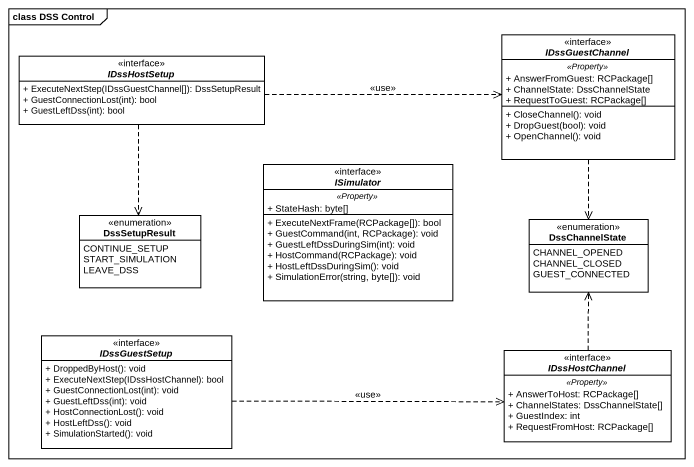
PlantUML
@startuml
mainframe class DSS Control
hide circle
hide empty members
skinparam classAttributeIconSize 0
interface IDssHostSetup <<interface>> {
  + ExecuteNextStep(IDssGuestChannel[]): DssSetupResult
  + GuestConnectionLost(int): bool
  + GuestLeftDss(int): bool
}
interface IDssGuestChannel <<interface>> {
  .. <<Property>> ..
  + AnswerFromGuest: RCPackage[]
  + ChannelState: DssChannelState
  + RequestToGuest: RCPackage[]
  --
  + CloseChannel(): void
  + DropGuest(bool): void
  + OpenChannel(): void
}
interface ISimulator <<interface>> {
  .. <<Property>> ..
  + StateHash: byte[]
  --
  + ExecuteNextFrame(RCPackage[]): bool
  + GuestCommand(int, RCPackage): void
  + GuestLeftDssDuringSim(int): void
  + HostCommand(RCPackage): void
  + HostLeftDssDuringSim(): void
  + SimulationError(string, byte[]): void
}
enum DssSetupResult {
  CONTINUE_SETUP
  START_SIMULATION
  LEAVE_DSS
}
enum DssChannelState {
  CHANNEL_OPENED
  CHANNEL_CLOSED
  GUEST_CONNECTED
}
interface IDssGuestSetup <<interface>> {
  + DroppedByHost(): void
  + ExecuteNextStep(IDssHostChannel): bool
  + GuestConnectionLost(int): void
  + GuestLeftDss(int): void
  + HostConnectionLost(): void
  + HostLeftDss(): void
  + SimulationStarted(): void
}
interface IDssHostChannel <<interface>> {
  .. <<Property>> ..
  + AnswerToHost: RCPackage[]
  + ChannelStates: DssChannelState[]
  + GuestIndex: int
  + RequestFromHost: RCPackage[]
}
IDssHostSetup .right.> IDssGuestChannel : <<use>>
IDssHostSetup ..> DssSetupResult
IDssGuestChannel ..> DssChannelState
IDssGuestSetup .right.> IDssHostChannel : <<use>>
IDssHostChannel .up.> DssChannelState
@enduml
